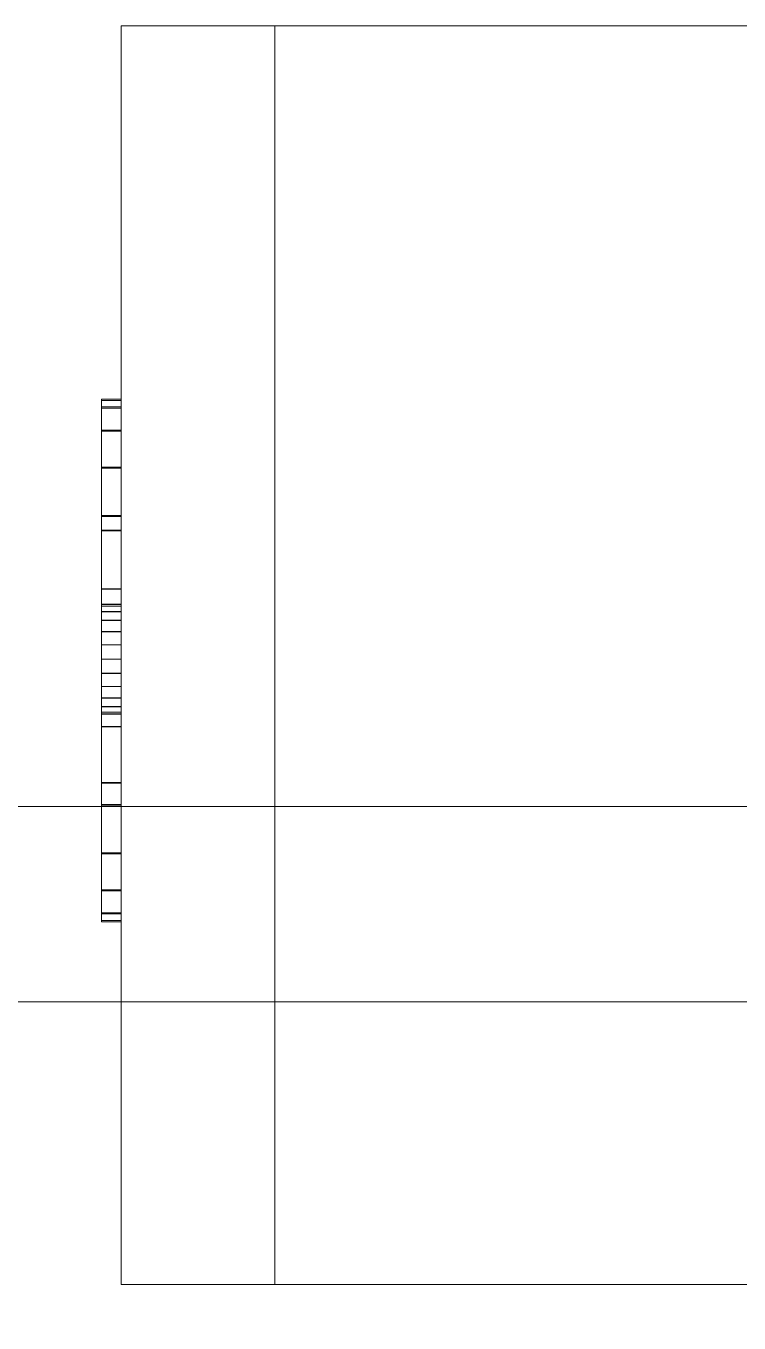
# Model space of a CAD drawing. Header units: inches. Extents: x -97 to 314, y -593 to 0.
# Drawn here: x 105.532 to 107.359, y -504.823 to -501.5 of the extents above; entities that cross this region are included whole.
import ezdxf

# ---------------------------------------------------------------- set-up
doc = ezdxf.new("R2010")
doc.units = ezdxf.units.IN
doc.header["$MEASUREMENT"] = 0
for name, color, linetype, lineweight in [('A-CLNG', 13, 'Continuous', 13), ('A-DOOR', 31, 'Continuous', 13), ('A-FLOR', 192, 'Continuous', 13), ('A-GENM', 13, 'Continuous', 9), ('A-WALL', 113, 'Continuous', 13), ('E-ELEC-FIXT', 91, 'Continuous', 9)]:
    doc.layers.add(name, color=color, linetype=linetype, lineweight=lineweight)

# ---------------------------------------------------------------- blocks, each defined once
blk = doc.blocks.new('Door_5 - Door_5-720965-_3D_')
at = {"layer": 'A-DOOR'}
mesh = blk.add_polyface(dxfattribs=at)
corners = [(12, 2.875), (12, 2.875, 80), (-12, 2.875, 80), (-12, 2.875), (-14, 2.875), (-14, 2.875, 82), (14, 2.875, 82), (14, 2.875)]
mesh.append_faces([[corners[k] for k in face] for face in [(1, 2, 5, 6)]], dxfattribs={"vtx1": -1, "vtx3": -1})
mesh.append_faces([[corners[k] for k in face] for face in [(7, 0, 1, 6)]], dxfattribs={"vtx2": -1})
mesh.append_faces([[corners[k] for k in face] for face in [(2, 3, 4, 5)]], dxfattribs={"vtx3": -1})
mesh = blk.add_polyface(dxfattribs=at)
corners = [(-14, 2.375, 82), (14, 2.375, 82), (14, 2.875, 82), (-14, 2.875, 82)]
mesh.append_faces([[corners[k] for k in face] for face in [(0, 1, 2, 3)]])
mesh = blk.add_polyface(dxfattribs=at)
corners = [(12, 2.375, 80), (-12, 2.375, 80), (-12, 2.875, 80), (12, 2.875, 80)]
mesh.append_faces([[corners[k] for k in face] for face in [(0, 1, 2, 3)]])
mesh = blk.add_polyface(dxfattribs=at)
corners = [(12, 2.375), (14, 2.375), (14, 2.375, 82), (-14, 2.375, 82), (-14, 2.375), (-12, 2.375), (-12, 2.375, 80), (12, 2.375, 80)]
mesh.append_faces([[corners[k] for k in face] for face in [(6, 7, 2, 3)]], dxfattribs={"vtx1": -1, "vtx3": -1})
mesh.append_faces([[corners[k] for k in face] for face in [(4, 5, 6, 3)]], dxfattribs={"vtx2": -1})
mesh.append_faces([[corners[k] for k in face] for face in [(7, 0, 1, 2)]], dxfattribs={"vtx3": -1})
blk = doc.blocks.new('Generic Models 20 - Generic Models 20-769542-_3D_')
at = {"layer": 'A-GENM'}
mesh = blk.add_polyface(dxfattribs=at)
corners = [(50, -519, 54), (70, -519, 54), (70, -483, 54), (50, -483, 54), (109, -449, 54), (74.5, -449, 54), (74.5, -519, 54), (109, -519, 54), (38, -585, 54), (109, -585, 54), (109, -523.5, 54), (38, -523.5, 54)]
mesh.append_faces([[corners[k] for k in face] for face in [(3, 0, 1, 2), (4, 5, 6, 7), (11, 8, 9, 10)]])
mesh = blk.add_polyface(dxfattribs=at)
corners = [(50, -519, 48), (50, -483, 48), (70, -483, 48), (70, -519, 48), (109, -449, 48), (109, -519, 48), (74.5, -519, 48), (74.5, -449, 48), (38, -585, 48), (38, -523.5, 48), (109, -523.5, 48), (109, -585, 48)]
mesh.append_faces([[corners[k] for k in face] for face in [(1, 2, 3, 0), (4, 5, 6, 7), (9, 10, 11, 8)]])
blk = doc.blocks.new('Generic Models 22 - Generic Models 22-769968-_3D_')
at = {"layer": 'A-GENM'}
mesh = blk.add_polyface(dxfattribs=at)
corners = [(109, -519, 22), (109, -449, 22), (93, -449, 22), (93, -519, 22)]
mesh.append_faces([[corners[k] for k in face] for face in [(0, 1, 2, 3)]])
mesh = blk.add_polyface(dxfattribs=at)
corners = [(93, -449, 21), (109, -449, 21), (109, -519, 21), (93, -519, 21)]
mesh.append_faces([[corners[k] for k in face] for face in [(0, 1, 2, 3)]])
blk = doc.blocks.new('Switch 4 - Switch 4-645439-_3D_')
at = {"layer": 'E-ELEC-FIXT'}
mesh = blk.add_polyface(dxfattribs=at)
corners = [(0.3576, 0.4442, 2.8408), (-0.3844, 0.4442, 2.8408), (-0.509, 0.4442, 2.9484), (-0.6037, 0.4442, 3.083), (-0.6628, 0.4442, 3.2366), (-0.683, 0.4442, 3.3999), (-0.6628, 0.4442, 3.5632), (-0.6037, 0.4442, 3.7168), (-0.509, 0.4442, 3.8514), (-0.3844, 0.4442, 3.9589), (0.3576, 0.4442, 3.9589), (0.4821, 0.4442, 3.8514), (0.5768, 0.4442, 3.7168), (0.636, 0.4442, 3.5632), (0.6561, 0.4442, 3.3999), (0.636, 0.4442, 3.2366), (0.5768, 0.4442, 3.083), (0.4821, 0.4442, 2.9484), (-0.1834, 0.4442, 3.735), (-0.3275, 0.4442, 3.735), (-0.3275, 0.4442, 3.3167), (-0.1834, 0.4442, 3.3167), (0.1698, 0.4442, 3.7004), (0.1698, 0.4442, 3.3461), (0.3204, 0.4442, 3.3461), (0.3204, 0.4442, 3.7004), (0.1309, 0.4442, 2.904), (0.1309, 0.4442, 3.0397), (0.1261, 0.4442, 3.0761), (0.1121, 0.4442, 3.1101), (0.0897, 0.4442, 3.1393), (0.0605, 0.4442, 3.1617), (0.0265, 0.4442, 3.1758), (-0.01, 0.4442, 3.1806), (-0.0465, 0.4442, 3.1758), (-0.0805, 0.4442, 3.1617), (-0.1097, 0.4442, 3.1393), (-0.1321, 0.4442, 3.1101), (-0.1462, 0.4442, 3.0761), (-0.151, 0.4442, 3.0397), (-0.151, 0.4442, 2.904), (0.3557, 0.4442, 1.3464), (-0.3826, 0.4442, 1.3464), (-0.5065, 0.4442, 1.4534), (-0.6007, 0.4442, 1.5873), (-0.6596, 0.4442, 1.7401), (-0.6796, 0.4442, 1.9026), (-0.6596, 0.4442, 2.0652), (-0.6007, 0.4442, 2.218), (-0.5065, 0.4442, 2.3519), (-0.3826, 0.4442, 2.4589), (0.3557, 0.4442, 2.4589), (0.4796, 0.4442, 2.3519), (0.5739, 0.4442, 2.218), (0.6328, 0.4442, 2.0652), (0.6528, 0.4442, 1.9026), (0.6328, 0.4442, 1.7401), (0.5739, 0.4442, 1.5873), (0.4796, 0.4442, 1.4534), (-0.1825, 0.4442, 2.1993), (-0.326, 0.4442, 2.1993), (-0.326, 0.4442, 1.8459), (-0.1825, 0.4442, 1.8459), (0.1689, 0.4442, 2.2017), (0.1689, 0.4442, 1.8491), (0.3187, 0.4442, 1.8491), (0.3187, 0.4442, 2.2017), (0.1302, 0.4442, 1.4093), (0.1302, 0.4442, 1.5442), (0.1255, 0.4442, 1.5805), (0.1114, 0.4442, 1.6143), (0.0892, 0.4442, 1.6434), (0.0601, 0.4442, 1.6657), (0.0263, 0.4442, 1.6797), (-0.01, 0.4442, 1.6845), (-0.0463, 0.4442, 1.6797), (-0.0802, 0.4442, 1.6657), (-0.1092, 0.4442, 1.6434), (-0.1315, 0.4442, 1.6143), (-0.1455, 0.4442, 1.5805), (-0.1503, 0.4442, 1.5442), (-0.1503, 0.4442, 1.4093)]
mesh.append_faces([[corners[k] for k in face] for face in [(28, 17, 27), (25, 13, 24), (5, 20, 4), (69, 58, 68), (66, 54, 65), (46, 61, 45)]], dxfattribs={"vtx0": -1, "vtx1": -1})
mesh.append_faces([[corners[k] for k in face] for face in [(10, 22, 18, 9), (51, 63, 59, 50)]], dxfattribs={"vtx0": -1, "vtx1": -1, "vtx2": -1})
mesh.append_faces([[corners[k] for k in face] for face in [(0, 26, 27, 17), (23, 30, 31), (24, 28, 29), (23, 31, 32), (24, 15, 16), (23, 32, 33), (21, 35, 36), (21, 34, 35), (21, 36, 37, 20), (2, 38, 39), (6, 19, 20, 5), (9, 18, 19, 8), (41, 67, 68, 58), (64, 71, 72), (65, 69, 70), (64, 72, 73), (65, 56, 57), (59, 63, 64, 62), (64, 73, 74), (62, 76, 77), (62, 75, 76), (62, 77, 78, 61), (43, 79, 80), (50, 59, 60, 49), (47, 60, 61, 46)]], dxfattribs={"vtx0": -1, "vtx2": -1})
mesh.append_faces([[corners[k] for k in face] for face in [(24, 16, 17, 28), (20, 37, 38, 2), (65, 57, 58, 69), (61, 78, 79, 43)]], dxfattribs={"vtx0": -1, "vtx2": -1, "vtx3": -1})
mesh.append_faces([[corners[k] for k in face] for face in [(24, 13, 14, 15), (25, 11, 12, 13), (20, 2, 3, 4), (19, 6, 7, 8), (65, 54, 55, 56), (61, 43, 44, 45), (60, 47, 48, 49)]], dxfattribs={"vtx0": -1, "vtx3": -1})
mesh.append_faces([[corners[k] for k in face] for face in [(53, 54, 66, 52)]], dxfattribs={"vtx1": -1, "vtx2": -1})
mesh.append_faces([[corners[k] for k in face] for face in [(33, 34, 21, 23), (74, 75, 62, 64)]], dxfattribs={"vtx1": -1, "vtx2": -1, "vtx3": -1})
mesh.append_faces([[corners[k] for k in face] for face in [(40, 26, 0, 1), (29, 30, 23, 24), (25, 22, 10, 11), (22, 23, 21, 18), (39, 40, 1, 2), (81, 67, 41, 42), (70, 71, 64, 65), (66, 63, 51, 52), (80, 81, 42, 43)]], dxfattribs={"vtx1": -1, "vtx3": -1})
mesh = blk.add_polyface(dxfattribs=at)
corners = [(-0.3844, 0.4442, 3.9589), (-0.509, 0.4442, 3.8514), (-0.6037, 0.4442, 3.7168), (-0.6628, 0.4442, 3.5632), (-0.683, 0.4442, 3.3999), (-0.6628, 0.4442, 3.2366), (-0.6037, 0.4442, 3.083), (-0.509, 0.4442, 2.9484), (-0.3844, 0.4442, 2.8408), (-0.3844, 0.3937, 2.8408), (-0.509, 0.3937, 2.9484), (-0.6037, 0.3937, 3.083), (-0.6628, 0.3937, 3.2366), (-0.683, 0.3937, 3.3999), (-0.6628, 0.3937, 3.5632), (-0.6037, 0.3937, 3.7168), (-0.509, 0.3937, 3.8514), (-0.3844, 0.3937, 3.9589)]
mesh.append_faces([[corners[k] for k in face] for face in [(9, 10, 7, 8), (0, 1, 16, 17)]], dxfattribs={"vtx1": -1})
mesh.append_faces([[corners[k] for k in face] for face in [(10, 11, 6, 7), (11, 12, 5, 6), (4, 5, 12, 13), (13, 14, 3, 4), (14, 15, 2, 3), (15, 16, 1, 2)]], dxfattribs={"vtx1": -1, "vtx3": -1})
mesh = blk.add_polyface(dxfattribs=at)
corners = [(-0.3826, 0.4442, 2.4589), (-0.5065, 0.4442, 2.3519), (-0.6007, 0.4442, 2.218), (-0.6596, 0.4442, 2.0652), (-0.6796, 0.4442, 1.9026), (-0.6596, 0.4442, 1.7401), (-0.6007, 0.4442, 1.5873), (-0.5065, 0.4442, 1.4534), (-0.3826, 0.4442, 1.3464), (-0.3826, 0.3937, 1.3464), (-0.5065, 0.3937, 1.4534), (-0.6007, 0.3937, 1.5873), (-0.6596, 0.3937, 1.7401), (-0.6796, 0.3937, 1.9026), (-0.6596, 0.3937, 2.0652), (-0.6007, 0.3937, 2.218), (-0.5065, 0.3937, 2.3519), (-0.3826, 0.3937, 2.4589)]
mesh.append_faces([[corners[k] for k in face] for face in [(9, 10, 7, 8), (0, 1, 16, 17)]], dxfattribs={"vtx1": -1})
mesh.append_faces([[corners[k] for k in face] for face in [(10, 11, 6, 7), (11, 12, 5, 6), (4, 5, 12, 13), (13, 14, 3, 4), (14, 15, 2, 3), (15, 16, 1, 2)]], dxfattribs={"vtx1": -1, "vtx3": -1})
mesh = blk.add_polyface(dxfattribs=at)
corners = [(-0.3844, 0.4442, 3.9589), (-0.3844, 0.3937, 3.9589), (0.3576, 0.3937, 3.9589), (0.3576, 0.4442, 3.9589)]
mesh.append_faces([[corners[k] for k in face] for face in [(0, 1, 2, 3)]])
mesh = blk.add_polyface(dxfattribs=at)
corners = [(0.3576, 0.4442, 2.8408), (0.3576, 0.3937, 2.8408), (-0.3844, 0.3937, 2.8408), (-0.3844, 0.4442, 2.8408)]
mesh.append_faces([[corners[k] for k in face] for face in [(0, 1, 2, 3)]])
mesh = blk.add_polyface(dxfattribs=at)
corners = [(-0.3826, 0.4442, 2.4589), (-0.3826, 0.3937, 2.4589), (0.3557, 0.3937, 2.4589), (0.3557, 0.4442, 2.4589)]
mesh.append_faces([[corners[k] for k in face] for face in [(0, 1, 2, 3)]])
mesh = blk.add_polyface(dxfattribs=at)
corners = [(0.3557, 0.4442, 1.3464), (0.3557, 0.3937, 1.3464), (-0.3826, 0.3937, 1.3464), (-0.3826, 0.4442, 1.3464)]
mesh.append_faces([[corners[k] for k in face] for face in [(0, 1, 2, 3)]])
mesh = blk.add_polyface(dxfattribs=at)
corners = [(-0.3275, 0.4442, 3.3167), (-0.3275, 0.3937, 3.3167), (-0.1834, 0.3937, 3.3167), (-0.1834, 0.4442, 3.3167)]
mesh.append_faces([[corners[k] for k in face] for face in [(0, 1, 2, 3)]])
mesh = blk.add_polyface(dxfattribs=at)
corners = [(-0.3275, 0.4442, 3.735), (-0.3275, 0.3937, 3.735), (-0.3275, 0.3937, 3.3167), (-0.3275, 0.4442, 3.3167)]
mesh.append_faces([[corners[k] for k in face] for face in [(0, 1, 2, 3)]])
mesh = blk.add_polyface(dxfattribs=at)
corners = [(-0.1834, 0.4442, 3.735), (-0.1834, 0.3937, 3.735), (-0.3275, 0.3937, 3.735), (-0.3275, 0.4442, 3.735)]
mesh.append_faces([[corners[k] for k in face] for face in [(0, 1, 2, 3)]])
mesh = blk.add_polyface(dxfattribs=at)
corners = [(-0.326, 0.4442, 1.8459), (-0.326, 0.3937, 1.8459), (-0.1825, 0.3937, 1.8459), (-0.1825, 0.4442, 1.8459)]
mesh.append_faces([[corners[k] for k in face] for face in [(0, 1, 2, 3)]])
mesh = blk.add_polyface(dxfattribs=at)
corners = [(-0.326, 0.4442, 2.1993), (-0.326, 0.3937, 2.1993), (-0.326, 0.3937, 1.8459), (-0.326, 0.4442, 1.8459)]
mesh.append_faces([[corners[k] for k in face] for face in [(0, 1, 2, 3)]])
mesh = blk.add_polyface(dxfattribs=at)
corners = [(-0.1825, 0.4442, 2.1993), (-0.1825, 0.3937, 2.1993), (-0.326, 0.3937, 2.1993), (-0.326, 0.4442, 2.1993)]
mesh.append_faces([[corners[k] for k in face] for face in [(0, 1, 2, 3)]])
mesh = blk.add_polyface(dxfattribs=at)
corners = [(-0.1834, 0.4442, 3.3167), (-0.1834, 0.3937, 3.3167), (-0.1834, 0.3937, 3.735), (-0.1834, 0.4442, 3.735)]
mesh.append_faces([[corners[k] for k in face] for face in [(0, 1, 2, 3)]])
mesh = blk.add_polyface(dxfattribs=at)
corners = [(-0.1825, 0.4442, 1.8459), (-0.1825, 0.3937, 1.8459), (-0.1825, 0.3937, 2.1993), (-0.1825, 0.4442, 2.1993)]
mesh.append_faces([[corners[k] for k in face] for face in [(0, 1, 2, 3)]])
mesh = blk.add_polyface(dxfattribs=at)
corners = [(-0.151, 0.4442, 2.904), (-0.151, 0.3937, 2.904), (0.1309, 0.3937, 2.904), (0.1309, 0.4442, 2.904)]
mesh.append_faces([[corners[k] for k in face] for face in [(0, 1, 2, 3)]])
mesh = blk.add_polyface(dxfattribs=at)
corners = [(-0.151, 0.4442, 3.0397), (-0.151, 0.3937, 3.0397), (-0.151, 0.3937, 2.904), (-0.151, 0.4442, 2.904)]
mesh.append_faces([[corners[k] for k in face] for face in [(0, 1, 2, 3)]])
mesh = blk.add_polyface(dxfattribs=at)
corners = [(-0.151, 0.4442, 3.0397), (-0.1462, 0.4442, 3.0761), (-0.1321, 0.4442, 3.1101), (-0.1097, 0.4442, 3.1393), (-0.0805, 0.4442, 3.1617), (-0.0465, 0.4442, 3.1758), (-0.01, 0.4442, 3.1806), (0.0265, 0.4442, 3.1758), (0.0605, 0.4442, 3.1617), (0.0897, 0.4442, 3.1393), (0.1121, 0.4442, 3.1101), (0.1261, 0.4442, 3.0761), (0.1309, 0.4442, 3.0397), (0.1309, 0.3937, 3.0397), (0.1261, 0.3937, 3.0761), (0.1121, 0.3937, 3.1101), (0.0897, 0.3937, 3.1393), (0.0605, 0.3937, 3.1617), (0.0265, 0.3937, 3.1758), (-0.01, 0.3937, 3.1806), (-0.0465, 0.3937, 3.1758), (-0.0805, 0.3937, 3.1617), (-0.1097, 0.3937, 3.1393), (-0.1321, 0.3937, 3.1101), (-0.1462, 0.3937, 3.0761), (-0.151, 0.3937, 3.0397)]
mesh.append_faces([[corners[k] for k in face] for face in [(0, 1, 24, 25)]], dxfattribs={"vtx1": -1})
mesh.append_faces([[corners[k] for k in face] for face in [(10, 11, 14, 15), (8, 9, 16, 17), (9, 10, 15, 16), (7, 8, 17, 18), (18, 19, 6, 7), (4, 5, 20, 21), (3, 4, 21, 22), (1, 2, 23, 24), (2, 3, 22, 23), (19, 20, 5, 6)]], dxfattribs={"vtx1": -1, "vtx3": -1})
mesh.append_faces([[corners[k] for k in face] for face in [(11, 12, 13, 14)]], dxfattribs={"vtx3": -1})
mesh = blk.add_polyface(dxfattribs=at)
corners = [(-0.1503, 0.4442, 1.4093), (-0.1503, 0.3937, 1.4093), (0.1302, 0.3937, 1.4093), (0.1302, 0.4442, 1.4093)]
mesh.append_faces([[corners[k] for k in face] for face in [(0, 1, 2, 3)]])
mesh = blk.add_polyface(dxfattribs=at)
corners = [(-0.1503, 0.4442, 1.5442), (-0.1503, 0.3937, 1.5442), (-0.1503, 0.3937, 1.4093), (-0.1503, 0.4442, 1.4093)]
mesh.append_faces([[corners[k] for k in face] for face in [(0, 1, 2, 3)]])
mesh = blk.add_polyface(dxfattribs=at)
corners = [(-0.1503, 0.4442, 1.5442), (-0.1455, 0.4442, 1.5805), (-0.1315, 0.4442, 1.6143), (-0.1092, 0.4442, 1.6434), (-0.0802, 0.4442, 1.6657), (-0.0463, 0.4442, 1.6797), (-0.01, 0.4442, 1.6845), (0.0263, 0.4442, 1.6797), (0.0601, 0.4442, 1.6657), (0.0892, 0.4442, 1.6434), (0.1114, 0.4442, 1.6143), (0.1255, 0.4442, 1.5805), (0.1302, 0.4442, 1.5442), (0.1302, 0.3937, 1.5442), (0.1255, 0.3937, 1.5805), (0.1114, 0.3937, 1.6143), (0.0892, 0.3937, 1.6434), (0.0601, 0.3937, 1.6657), (0.0263, 0.3937, 1.6797), (-0.01, 0.3937, 1.6845), (-0.0463, 0.3937, 1.6797), (-0.0802, 0.3937, 1.6657), (-0.1092, 0.3937, 1.6434), (-0.1315, 0.3937, 1.6143), (-0.1455, 0.3937, 1.5805), (-0.1503, 0.3937, 1.5442)]
mesh.append_faces([[corners[k] for k in face] for face in [(0, 1, 24, 25)]], dxfattribs={"vtx1": -1})
mesh.append_faces([[corners[k] for k in face] for face in [(10, 11, 14, 15), (8, 9, 16, 17), (9, 10, 15, 16), (7, 8, 17, 18), (18, 19, 6, 7), (4, 5, 20, 21), (3, 4, 21, 22), (1, 2, 23, 24), (2, 3, 22, 23), (19, 20, 5, 6)]], dxfattribs={"vtx1": -1, "vtx3": -1})
mesh.append_faces([[corners[k] for k in face] for face in [(11, 12, 13, 14)]], dxfattribs={"vtx3": -1})
mesh = blk.add_polyface(dxfattribs=at)
corners = [(0.1302, 0.4442, 1.4093), (0.1302, 0.3937, 1.4093), (0.1302, 0.3937, 1.5442), (0.1302, 0.4442, 1.5442)]
mesh.append_faces([[corners[k] for k in face] for face in [(0, 1, 2, 3)]])
mesh = blk.add_polyface(dxfattribs=at)
corners = [(0.1309, 0.4442, 2.904), (0.1309, 0.3937, 2.904), (0.1309, 0.3937, 3.0397), (0.1309, 0.4442, 3.0397)]
mesh.append_faces([[corners[k] for k in face] for face in [(0, 1, 2, 3)]])
mesh = blk.add_polyface(dxfattribs=at)
corners = [(0.3187, 0.4442, 2.2017), (0.3187, 0.3937, 2.2017), (0.1689, 0.3937, 2.2017), (0.1689, 0.4442, 2.2017)]
mesh.append_faces([[corners[k] for k in face] for face in [(0, 1, 2, 3)]])
mesh = blk.add_polyface(dxfattribs=at)
corners = [(0.1689, 0.4442, 1.8491), (0.1689, 0.3937, 1.8491), (0.3187, 0.3937, 1.8491), (0.3187, 0.4442, 1.8491)]
mesh.append_faces([[corners[k] for k in face] for face in [(0, 1, 2, 3)]])
mesh = blk.add_polyface(dxfattribs=at)
corners = [(0.1689, 0.4442, 2.2017), (0.1689, 0.3937, 2.2017), (0.1689, 0.3937, 1.8491), (0.1689, 0.4442, 1.8491)]
mesh.append_faces([[corners[k] for k in face] for face in [(0, 1, 2, 3)]])
mesh = blk.add_polyface(dxfattribs=at)
corners = [(0.3204, 0.4442, 3.7004), (0.3204, 0.3937, 3.7004), (0.1698, 0.3937, 3.7004), (0.1698, 0.4442, 3.7004)]
mesh.append_faces([[corners[k] for k in face] for face in [(0, 1, 2, 3)]])
mesh = blk.add_polyface(dxfattribs=at)
corners = [(0.1698, 0.4442, 3.3461), (0.1698, 0.3937, 3.3461), (0.3204, 0.3937, 3.3461), (0.3204, 0.4442, 3.3461)]
mesh.append_faces([[corners[k] for k in face] for face in [(0, 1, 2, 3)]])
mesh = blk.add_polyface(dxfattribs=at)
corners = [(0.1698, 0.4442, 3.7004), (0.1698, 0.3937, 3.7004), (0.1698, 0.3937, 3.3461), (0.1698, 0.4442, 3.3461)]
mesh.append_faces([[corners[k] for k in face] for face in [(0, 1, 2, 3)]])
mesh = blk.add_polyface(dxfattribs=at)
corners = [(0.3187, 0.4442, 1.8491), (0.3187, 0.3937, 1.8491), (0.3187, 0.3937, 2.2017), (0.3187, 0.4442, 2.2017)]
mesh.append_faces([[corners[k] for k in face] for face in [(0, 1, 2, 3)]])
mesh = blk.add_polyface(dxfattribs=at)
corners = [(0.3204, 0.4442, 3.3461), (0.3204, 0.3937, 3.3461), (0.3204, 0.3937, 3.7004), (0.3204, 0.4442, 3.7004)]
mesh.append_faces([[corners[k] for k in face] for face in [(0, 1, 2, 3)]])
mesh = blk.add_polyface(dxfattribs=at)
corners = [(0.3557, 0.4442, 1.3464), (0.4796, 0.4442, 1.4534), (0.5739, 0.4442, 1.5873), (0.6328, 0.4442, 1.7401), (0.6528, 0.4442, 1.9026), (0.6328, 0.4442, 2.0652), (0.5739, 0.4442, 2.218), (0.4796, 0.4442, 2.3519), (0.3557, 0.4442, 2.4589), (0.3557, 0.3937, 2.4589), (0.4796, 0.3937, 2.3519), (0.5739, 0.3937, 2.218), (0.6328, 0.3937, 2.0652), (0.6528, 0.3937, 1.9026), (0.6328, 0.3937, 1.7401), (0.5739, 0.3937, 1.5873), (0.4796, 0.3937, 1.4534), (0.3557, 0.3937, 1.3464)]
mesh.append_faces([[corners[k] for k in face] for face in [(9, 10, 7, 8), (0, 1, 16, 17)]], dxfattribs={"vtx1": -1})
mesh.append_faces([[corners[k] for k in face] for face in [(10, 11, 6, 7), (11, 12, 5, 6), (4, 5, 12, 13), (13, 14, 3, 4), (14, 15, 2, 3), (15, 16, 1, 2)]], dxfattribs={"vtx1": -1, "vtx3": -1})
mesh = blk.add_polyface(dxfattribs=at)
corners = [(0.3576, 0.4442, 2.8408), (0.4821, 0.4442, 2.9484), (0.5768, 0.4442, 3.083), (0.636, 0.4442, 3.2366), (0.6561, 0.4442, 3.3999), (0.636, 0.4442, 3.5632), (0.5768, 0.4442, 3.7168), (0.4821, 0.4442, 3.8514), (0.3576, 0.4442, 3.9589), (0.3576, 0.3937, 3.9589), (0.4821, 0.3937, 3.8514), (0.5768, 0.3937, 3.7168), (0.636, 0.3937, 3.5632), (0.6561, 0.3937, 3.3999), (0.636, 0.3937, 3.2366), (0.5768, 0.3937, 3.083), (0.4821, 0.3937, 2.9484), (0.3576, 0.3937, 2.8408)]
mesh.append_faces([[corners[k] for k in face] for face in [(9, 10, 7, 8), (0, 1, 16, 17)]], dxfattribs={"vtx1": -1})
mesh.append_faces([[corners[k] for k in face] for face in [(10, 11, 6, 7), (11, 12, 5, 6), (4, 5, 12, 13), (13, 14, 3, 4), (14, 15, 2, 3), (15, 16, 1, 2)]], dxfattribs={"vtx1": -1, "vtx3": -1})
mesh = blk.add_polyface(dxfattribs=at)
corners = [(-1.6121, 0.3937, 4.8934), (1.6121, 0.3937, 4.8934), (1.6121, 0.3937), (-1.6121, 0.3937)]
mesh.append_faces([[corners[k] for k in face] for face in [(0, 1, 2, 3)]])
mesh = blk.add_polyface(dxfattribs=at)
corners = [(1.6121, 0.3937), (1.6121, 0), (-1.6121, 0), (-1.6121, 0.3937)]
mesh.append_faces([[corners[k] for k in face] for face in [(0, 1, 2, 3)]])
mesh = blk.add_polyface(dxfattribs=at)
corners = [(-1.6121, 0.3937, 4.8934), (-1.6121, 0, 4.8934), (1.6121, 0, 4.8934), (1.6121, 0.3937, 4.8934)]
mesh.append_faces([[corners[k] for k in face] for face in [(0, 1, 2, 3)]])
mesh = blk.add_polyface(dxfattribs=at)
corners = [(-1.6121, 0.3937), (-1.6121, 0), (-1.6121, 0, 4.8934), (-1.6121, 0.3937, 4.8934)]
mesh.append_faces([[corners[k] for k in face] for face in [(0, 1, 2, 3)]])
mesh = blk.add_polyface(dxfattribs=at)
corners = [(0.3576, 0.3937, 2.8408), (0.4821, 0.3937, 2.9484), (0.5768, 0.3937, 3.083), (0.636, 0.3937, 3.2366), (0.6561, 0.3937, 3.3999), (0.636, 0.3937, 3.5632), (0.5768, 0.3937, 3.7168), (0.4821, 0.3937, 3.8514), (0.3576, 0.3937, 3.9589), (-0.3844, 0.3937, 3.9589), (-0.509, 0.3937, 3.8514), (-0.6037, 0.3937, 3.7168), (-0.6628, 0.3937, 3.5632), (-0.683, 0.3937, 3.3999), (-0.6628, 0.3937, 3.2366), (-0.6037, 0.3937, 3.083), (-0.509, 0.3937, 2.9484), (-0.3844, 0.3937, 2.8408), (-0.1834, 0.3937, 3.735), (-0.1834, 0.3937, 3.3167), (-0.3275, 0.3937, 3.3167), (-0.3275, 0.3937, 3.735), (0.1698, 0.3937, 3.7004), (0.3204, 0.3937, 3.7004), (0.3204, 0.3937, 3.3461), (0.1698, 0.3937, 3.3461), (0.1309, 0.3937, 2.904), (-0.151, 0.3937, 2.904), (-0.151, 0.3937, 3.0397), (-0.1462, 0.3937, 3.0761), (-0.1321, 0.3937, 3.1101), (-0.1097, 0.3937, 3.1393), (-0.0805, 0.3937, 3.1617), (-0.0465, 0.3937, 3.1758), (-0.01, 0.3937, 3.1806), (0.0265, 0.3937, 3.1758), (0.0605, 0.3937, 3.1617), (0.0897, 0.3937, 3.1393), (0.1121, 0.3937, 3.1101), (0.1261, 0.3937, 3.0761), (0.1309, 0.3937, 3.0397), (0.3557, 0.3937, 1.3464), (0.4796, 0.3937, 1.4534), (0.5739, 0.3937, 1.5873), (0.6328, 0.3937, 1.7401), (0.6528, 0.3937, 1.9026), (0.6328, 0.3937, 2.0652), (0.5739, 0.3937, 2.218), (0.4796, 0.3937, 2.3519), (0.3557, 0.3937, 2.4589), (-0.3826, 0.3937, 2.4589), (-0.5065, 0.3937, 2.3519), (-0.6007, 0.3937, 2.218), (-0.6596, 0.3937, 2.0652), (-0.6796, 0.3937, 1.9026), (-0.6596, 0.3937, 1.7401), (-0.6007, 0.3937, 1.5873), (-0.5065, 0.3937, 1.4534), (-0.3826, 0.3937, 1.3464), (-0.1825, 0.3937, 2.1993), (-0.1825, 0.3937, 1.8459), (-0.326, 0.3937, 1.8459), (-0.326, 0.3937, 2.1993), (0.1689, 0.3937, 2.2017), (0.3187, 0.3937, 2.2017), (0.3187, 0.3937, 1.8491), (0.1689, 0.3937, 1.8491), (0.1302, 0.3937, 1.4093), (-0.1503, 0.3937, 1.4093), (-0.1503, 0.3937, 1.5442), (-0.1455, 0.3937, 1.5805), (-0.1315, 0.3937, 1.6143), (-0.1092, 0.3937, 1.6434), (-0.0802, 0.3937, 1.6657), (-0.0463, 0.3937, 1.6797), (-0.01, 0.3937, 1.6845), (0.0263, 0.3937, 1.6797), (0.0601, 0.3937, 1.6657), (0.0892, 0.3937, 1.6434), (0.1114, 0.3937, 1.6143), (0.1255, 0.3937, 1.5805), (0.1302, 0.3937, 1.5442)]
mesh.append_faces([[corners[k] for k in face] for face in [(29, 16, 28), (21, 12, 20), (4, 24, 3), (70, 57, 69), (62, 53, 61), (45, 65, 44)]], dxfattribs={"vtx0": -1, "vtx1": -1})
mesh.append_faces([[corners[k] for k in face] for face in [(17, 27, 28, 16), (27, 17, 0, 26), (19, 31, 32), (20, 29, 30), (19, 32, 33), (20, 14, 15), (22, 18, 19, 25), (19, 33, 34), (25, 36, 37), (25, 35, 36), (25, 37, 38, 24), (1, 39, 40), (5, 23, 24, 4), (8, 22, 23, 7), (58, 68, 69, 57), (68, 58, 41, 67), (60, 72, 73), (61, 70, 71), (60, 73, 74), (61, 55, 56), (60, 74, 75), (66, 77, 78), (66, 76, 77), (66, 78, 79, 65), (42, 80, 81), (49, 63, 64, 48), (46, 64, 65, 45)]], dxfattribs={"vtx0": -1, "vtx2": -1})
mesh.append_faces([[corners[k] for k in face] for face in [(20, 15, 16, 29), (24, 38, 39, 1), (61, 56, 57, 70), (65, 79, 80, 42)]], dxfattribs={"vtx0": -1, "vtx2": -1, "vtx3": -1})
mesh.append_faces([[corners[k] for k in face] for face in [(20, 12, 13, 14), (21, 10, 11, 12), (24, 1, 2, 3), (23, 5, 6, 7), (61, 53, 54, 55), (65, 42, 43, 44), (64, 46, 47, 48)]], dxfattribs={"vtx0": -1, "vtx3": -1})
mesh.append_faces([[corners[k] for k in face] for face in [(52, 53, 62, 51)]], dxfattribs={"vtx1": -1, "vtx2": -1})
mesh.append_faces([[corners[k] for k in face] for face in [(8, 9, 18, 22), (34, 35, 25, 19), (49, 50, 59, 63), (75, 76, 66, 60)]], dxfattribs={"vtx1": -1, "vtx2": -1, "vtx3": -1})
mesh.append_faces([[corners[k] for k in face] for face in [(30, 31, 19, 20), (21, 18, 9, 10), (40, 26, 0, 1), (71, 72, 60, 61), (62, 59, 50, 51), (59, 60, 66, 63), (81, 67, 41, 42)]], dxfattribs={"vtx1": -1, "vtx3": -1})
mesh = blk.add_polyface(dxfattribs=at)
corners = [(1.6121, 0.3937, 4.8934), (1.6121, 0, 4.8934), (1.6121, 0), (1.6121, 0.3937)]
mesh.append_faces([[corners[k] for k in face] for face in [(0, 1, 2, 3)]])
mesh = blk.add_polyface(dxfattribs=at)
corners = [(1.6121, 0), (1.6121, 0, 4.8934), (-1.6121, 0, 4.8934), (-1.6121, 0)]
mesh.append_faces([[corners[k] for k in face] for face in [(0, 1, 2, 3)]])
blk = doc.blocks.new('Generic Models 27 - Generic Models 27-771420-_3D_')
at = {"layer": 'A-GENM'}
mesh = blk.add_polyface(dxfattribs=at)
corners = [(106.1695, -501.5, 8), (109, -501.5, 8), (109, -504.7242, 8), (106.1695, -504.7242, 8)]
mesh.append_faces([[corners[k] for k in face] for face in [(0, 1, 2, 3)]])
mesh = blk.add_polyface(dxfattribs=at)
corners = [(109, -504.7242, 12.8934), (109, -501.5, 12.8934), (106.1695, -501.5, 12.8934), (106.1695, -504.7242, 12.8934)]
mesh.append_faces([[corners[k] for k in face] for face in [(0, 1, 2, 3)]])
mesh = blk.add_polyface(dxfattribs=at)
corners = [(109, -501.5, 12.8934), (109, -501.5, 8), (106.1695, -501.5, 8), (106.1695, -501.5, 12.8934)]
mesh.append_faces([[corners[k] for k in face] for face in [(0, 1, 2, 3)]])
mesh = blk.add_polyface(dxfattribs=at)
corners = [(106.1695, -501.5, 12.8934), (106.1695, -501.5, 8), (106.1695, -504.7242, 8), (106.1695, -504.7242, 12.8934)]
mesh.append_faces([[corners[k] for k in face] for face in [(0, 1, 2, 3)]])
mesh = blk.add_polyface(dxfattribs=at)
corners = [(109, -504.7242, 12.8934), (109, -504.7242, 8), (109, -501.5, 8), (109, -501.5, 12.8934)]
mesh.append_faces([[corners[k] for k in face] for face in [(0, 1, 2, 3)]])
mesh = blk.add_polyface(dxfattribs=at)
corners = [(106.1695, -504.7242, 12.8934), (106.1695, -504.7242, 8), (109, -504.7242, 8), (109, -504.7242, 12.8934)]
mesh.append_faces([[corners[k] for k in face] for face in [(0, 1, 2, 3)]])

msp = doc.modelspace()

# ---------------------------------------------------------------- block references
at = {"layer": 'A-DOOR', "rotation": 180}
msp.add_blockref('Door_5 - Door_5-720965-_3D_', (111, -501.125, 64), dxfattribs=at)
at = {"layer": 'A-GENM'}
for name in ['Generic Models 20 - Generic Models 20-769542-_3D_', 'Generic Models 22 - Generic Models 22-769968-_3D_', 'Generic Models 27 - Generic Models 27-771420-_3D_']:
    msp.add_blockref(name, (0, 0), dxfattribs=at)
at = {"layer": 'E-ELEC-FIXT', "rotation": 89.9999999999999}
msp.add_blockref('Switch 4 - Switch 4-645439-_3D_', (106.1695, -503.1121, 8), dxfattribs=at)

# ---------------------------------------------------------------- meshes
at = {"layer": 'A-CLNG'}
mesh = msp.add_polyface(dxfattribs=at)
corners = [(76, -326.5, 160), (76, -593.5, 160), (313.5, -593.5, 160), (313.5, -458.5, 160), (306.5, -458.5, 160), (306.5, -326.5, 160), (111, -515.5, 160), (111, -576.5, 160), (90, -576.5, 160), (90, -515.5, 160)]
mesh.append_faces([[corners[k] for k in face] for face in [(7, 2, 6)]], dxfattribs={"vtx0": -1, "vtx1": -1})
mesh.append_faces([[corners[k] for k in face] for face in [(6, 4, 0, 9)]], dxfattribs={"vtx0": -1, "vtx1": -1, "vtx2": -1})
mesh.append_faces([[corners[k] for k in face] for face in [(1, 8, 9, 0)]], dxfattribs={"vtx0": -1, "vtx2": -1})
mesh.append_faces([[corners[k] for k in face] for face in [(7, 8, 1, 2)]], dxfattribs={"vtx1": -1, "vtx3": -1})
mesh.append_faces([[corners[k] for k in face] for face in [(4, 5, 0)]], dxfattribs={"vtx2": -1})
mesh.append_faces([[corners[k] for k in face] for face in [(2, 3, 4, 6)]], dxfattribs={"vtx2": -1, "vtx3": -1})
mesh = msp.add_polyface(dxfattribs=at)
corners = [(76, -326.5, 155), (306.5, -326.5, 155), (306.5, -458.5, 155), (313.5, -458.5, 155), (313.5, -593.5, 155), (76, -593.5, 155), (111, -515.5, 155), (90, -515.5, 155), (90, -576.5, 155), (111, -576.5, 155)]
mesh.append_faces([[corners[k] for k in face] for face in [(6, 4, 9)]], dxfattribs={"vtx0": -1, "vtx1": -1})
mesh.append_faces([[corners[k] for k in face] for face in [(0, 2, 6, 7)]], dxfattribs={"vtx0": -1, "vtx1": -1, "vtx3": -1})
mesh.append_faces([[corners[k] for k in face] for face in [(5, 8, 9, 4)]], dxfattribs={"vtx0": -1, "vtx2": -1})
mesh.append_faces([[corners[k] for k in face] for face in [(1, 2, 0)]], dxfattribs={"vtx1": -1})
mesh.append_faces([[corners[k] for k in face] for face in [(7, 8, 5, 0)]], dxfattribs={"vtx1": -1, "vtx3": -1})
mesh.append_faces([[corners[k] for k in face] for face in [(2, 3, 4, 6)]], dxfattribs={"vtx2": -1, "vtx3": -1})
mesh = msp.add_polyface(dxfattribs=at)
corners = [(109, -331, 59), (109, -352.5699, 59), (76, -352.5699, 59), (76, -338.5, 59), (-96, -338.5, 59), (-96, -591.5, 59), (115.5, -591.5, 59), (115.5, -331, 59)]
mesh.append_faces([[corners[k] for k in face] for face in [(6, 1, 2)]], dxfattribs={"vtx0": -1, "vtx2": -1})
mesh.append_faces([[corners[k] for k in face] for face in [(3, 4, 2)]], dxfattribs={"vtx1": -1})
mesh.append_faces([[corners[k] for k in face] for face in [(5, 6, 2, 4)]], dxfattribs={"vtx1": -1, "vtx2": -1})
mesh.append_faces([[corners[k] for k in face] for face in [(7, 0, 1, 6)]], dxfattribs={"vtx2": -1})
mesh = msp.add_polyface(dxfattribs=at)
corners = [(109, -331, 54), (115.5, -331, 54), (115.5, -591.5, 54), (-96, -591.5, 54), (-96, -338.5, 54), (76, -338.5, 54), (76, -352.5699, 54), (109, -352.5699, 54)]
mesh.append_faces([[corners[k] for k in face] for face in [(7, 2, 6)]], dxfattribs={"vtx0": -1, "vtx1": -1})
mesh.append_faces([[corners[k] for k in face] for face in [(6, 2, 3, 4)]], dxfattribs={"vtx0": -1, "vtx3": -1})
mesh.append_faces([[corners[k] for k in face] for face in [(1, 2, 7, 0)]], dxfattribs={"vtx1": -1})
mesh.append_faces([[corners[k] for k in face] for face in [(4, 5, 6)]], dxfattribs={"vtx2": -1})
at = {"layer": 'A-FLOR'}
mesh = msp.add_polyface(dxfattribs=at)
corners = [(32, -326.5, -42.9055), (32, -271.0699, -42.9055), (76, -271.0699, -42.9055), (76, -326.5, -42.9055), (115.5, -326.5, -42.9055), (115.5, -591.5, -42.9055), (-96, -591.5, -42.9055), (-96, -326.5, -42.9055)]
mesh.append_faces([[corners[k] for k in face] for face in [(0, 5, 6, 7), (3, 0, 1, 2)]], dxfattribs={"vtx0": -1})
mesh.append_faces([[corners[k] for k in face] for face in [(3, 4, 5, 0)]], dxfattribs={"vtx2": -1, "vtx3": -1})
mesh = msp.add_polyface(dxfattribs=at)
corners = [(32, -326.5, -37), (-96, -326.5, -37), (-96, -591.5, -37), (115.5, -591.5, -37), (115.5, -326.5, -37), (76, -326.5, -37), (76, -271.0699, -37), (32, -271.0699, -37)]
mesh.append_faces([[corners[k] for k in face] for face in [(2, 3, 0, 1)]], dxfattribs={"vtx1": -1})
mesh.append_faces([[corners[k] for k in face] for face in [(3, 4, 5, 0)]], dxfattribs={"vtx2": -1, "vtx3": -1})
mesh.append_faces([[corners[k] for k in face] for face in [(5, 6, 7, 0)]], dxfattribs={"vtx3": -1})
mesh = msp.add_polyface(dxfattribs=at)
corners = [(306.5, -331, 59), (306.5, -458.5, 59), (313.5, -458.5, 59), (313.5, -593.5, 59), (-96, -593.5, 59), (-96, -338.5, 59), (76, -338.5, 59), (76, -352.5699, 59), (109, -352.5699, 59), (109, -331, 59)]
mesh.append_faces([[corners[k] for k in face] for face in [(8, 4, 7)]], dxfattribs={"vtx0": -1, "vtx1": -1})
mesh.append_faces([[corners[k] for k in face] for face in [(8, 1, 3, 4)]], dxfattribs={"vtx0": -1, "vtx1": -1, "vtx3": -1})
mesh.append_faces([[corners[k] for k in face] for face in [(2, 3, 1)]], dxfattribs={"vtx1": -1})
mesh.append_faces([[corners[k] for k in face] for face in [(5, 6, 7, 4)]], dxfattribs={"vtx2": -1})
mesh.append_faces([[corners[k] for k in face] for face in [(8, 9, 0, 1)]], dxfattribs={"vtx3": -1})
mesh = msp.add_polyface(dxfattribs=at)
corners = [(306.5, -331, 64), (109, -331, 64), (109, -352.5699, 64), (76, -352.5699, 64), (76, -338.5, 64), (-96, -338.5, 64), (-96, -593.5, 64), (313.5, -593.5, 64), (313.5, -458.5, 64), (306.5, -458.5, 64)]
mesh.append_faces([[corners[k] for k in face] for face in [(2, 9, 0, 1)]], dxfattribs={"vtx0": -1})
mesh.append_faces([[corners[k] for k in face] for face in [(6, 2, 3)]], dxfattribs={"vtx0": -1, "vtx2": -1})
mesh.append_faces([[corners[k] for k in face] for face in [(2, 6, 7, 9)]], dxfattribs={"vtx0": -1, "vtx2": -1, "vtx3": -1})
mesh.append_faces([[corners[k] for k in face] for face in [(7, 8, 9)]], dxfattribs={"vtx2": -1})
mesh.append_faces([[corners[k] for k in face] for face in [(3, 4, 5, 6)]], dxfattribs={"vtx3": -1})
at = {"layer": 'A-WALL'}
mesh = msp.add_polyface(dxfattribs=at)
corners = [(169.5, -499, 64), (169.5, -503.5, 64), (165, -503.5, 64), (123, -503.5, 64), (123, -499, 64), (143, -499, 64), (147.5, -499, 64), (76, -503.5, 64), (76, -499, 64), (91.5, -499, 64), (96, -499, 64), (96.5, -499, 64), (99, -499, 64), (99, -503.5, 64)]
mesh.append_faces([[corners[k] for k in face] for face in [(5, 2, 3, 4), (2, 0, 1)]], dxfattribs={"vtx0": -1})
mesh.append_faces([[corners[k] for k in face] for face in [(2, 5, 6, 0), (13, 9, 10, 11)]], dxfattribs={"vtx0": -1, "vtx3": -1})
mesh.append_faces([[corners[k] for k in face] for face in [(12, 13, 11)]], dxfattribs={"vtx1": -1})
mesh.append_faces([[corners[k] for k in face] for face in [(7, 8, 9, 13)]], dxfattribs={"vtx2": -1})
mesh = msp.add_polyface(dxfattribs=at)
corners = [(169.5, -499, 155), (147.5, -499, 155), (143, -499, 155), (96, -499, 155), (91.5, -499, 155), (76, -499, 155), (76, -503.5, 155), (165, -503.5, 155), (169.5, -503.5, 155)]
mesh.append_faces([[corners[k] for k in face] for face in [(6, 3, 4, 5)]], dxfattribs={"vtx0": -1})
mesh.append_faces([[corners[k] for k in face] for face in [(7, 1, 2)]], dxfattribs={"vtx0": -1, "vtx2": -1})
mesh.append_faces([[corners[k] for k in face] for face in [(6, 7, 2, 3)]], dxfattribs={"vtx1": -1, "vtx3": -1})
mesh.append_faces([[corners[k] for k in face] for face in [(7, 8, 0, 1)]], dxfattribs={"vtx3": -1})
mesh = msp.add_polyface(dxfattribs=at)
corners = [(99, -499, 144), (123, -499, 144), (123, -503.5, 144), (99, -503.5, 144)]
mesh.append_faces([[corners[k] for k in face] for face in [(0, 1, 2, 3)]])
mesh = msp.add_polyface(dxfattribs=at)
corners = [(169.5, -503.5, 155), (165, -503.5, 155), (76, -503.5, 155), (76, -503.5, 64), (99, -503.5, 64), (99, -503.5, 144), (123, -503.5, 144), (123, -503.5, 64), (165, -503.5, 64), (169.5, -503.5, 64)]
mesh.append_faces([[corners[k] for k in face] for face in [(1, 9, 0), (8, 6, 7)]], dxfattribs={"vtx0": -1})
mesh.append_faces([[corners[k] for k in face] for face in [(2, 5, 6, 1)]], dxfattribs={"vtx0": -1, "vtx2": -1})
mesh.append_faces([[corners[k] for k in face] for face in [(8, 9, 1, 6)]], dxfattribs={"vtx1": -1, "vtx2": -1, "vtx3": -1})
mesh.append_faces([[corners[k] for k in face] for face in [(3, 4, 5, 2)]], dxfattribs={"vtx2": -1})

doc.saveas('drawing.dxf')
